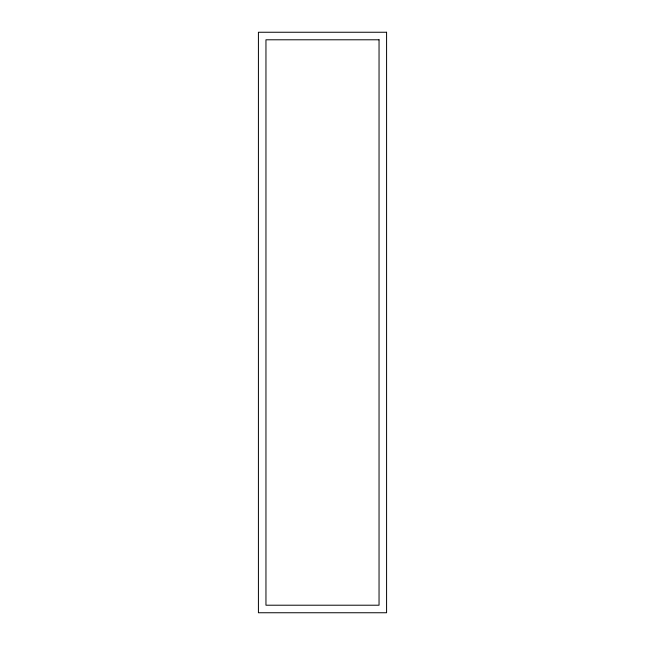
<?xml version="1.0" encoding="UTF-8"?>
<svg xmlns="http://www.w3.org/2000/svg" width="645" height="645" viewBox="0 0 645 645"><rect width="100%" height="100%" fill="white"/><g stroke="black" fill="none" stroke-linecap="round" stroke-linejoin="round"><path stroke-width="0.97" d="M386.581 32.25L258.419 32.25L258.419 612.75L386.581 612.75L386.581 32.25M379.042 39.788L265.958 39.788L265.958 605.212L379.042 605.212L379.042 39.788"/></g></svg>
